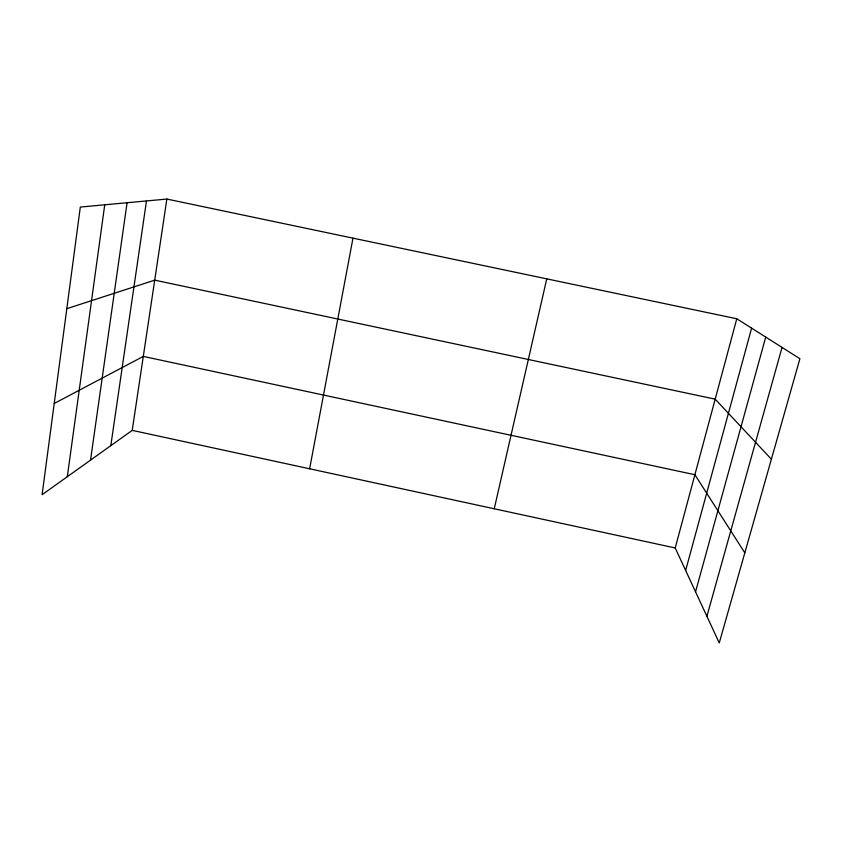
<?xml version="1.0" encoding="UTF-8"?>
<svg xmlns="http://www.w3.org/2000/svg" width="842" height="842" viewBox="0 0 842 842"><rect width="100%" height="100%" fill="white"/><g stroke="black" fill="none" stroke-linecap="round" stroke-linejoin="round"><path stroke-width="1.26" d="M67.307 476.709L104.734 204.806M90.536 460.132L127.079 202.733M110.807 445.66L146.476 200.943M166.853 199.059L80.316 207.058L42.1 494.717L132.226 430.367L166.853 199.059L736.782 318.771L799.9 358.713L719.257 642.941L675.21 547.963L736.782 318.771M309.635 468.794L352.987 238.16M494.243 508.768L546.753 278.86M685.641 570.466L751.601 328.148M695.545 591.81L765.725 337.095M706.901 616.302L782.039 347.42M54.225 403.476L143.298 356.408L694.892 474.72L744.812 552.857M66.813 308.677L154.718 280.154L715.184 399.161L771.388 459.195M132.226 430.367L675.21 547.963"/></g></svg>
